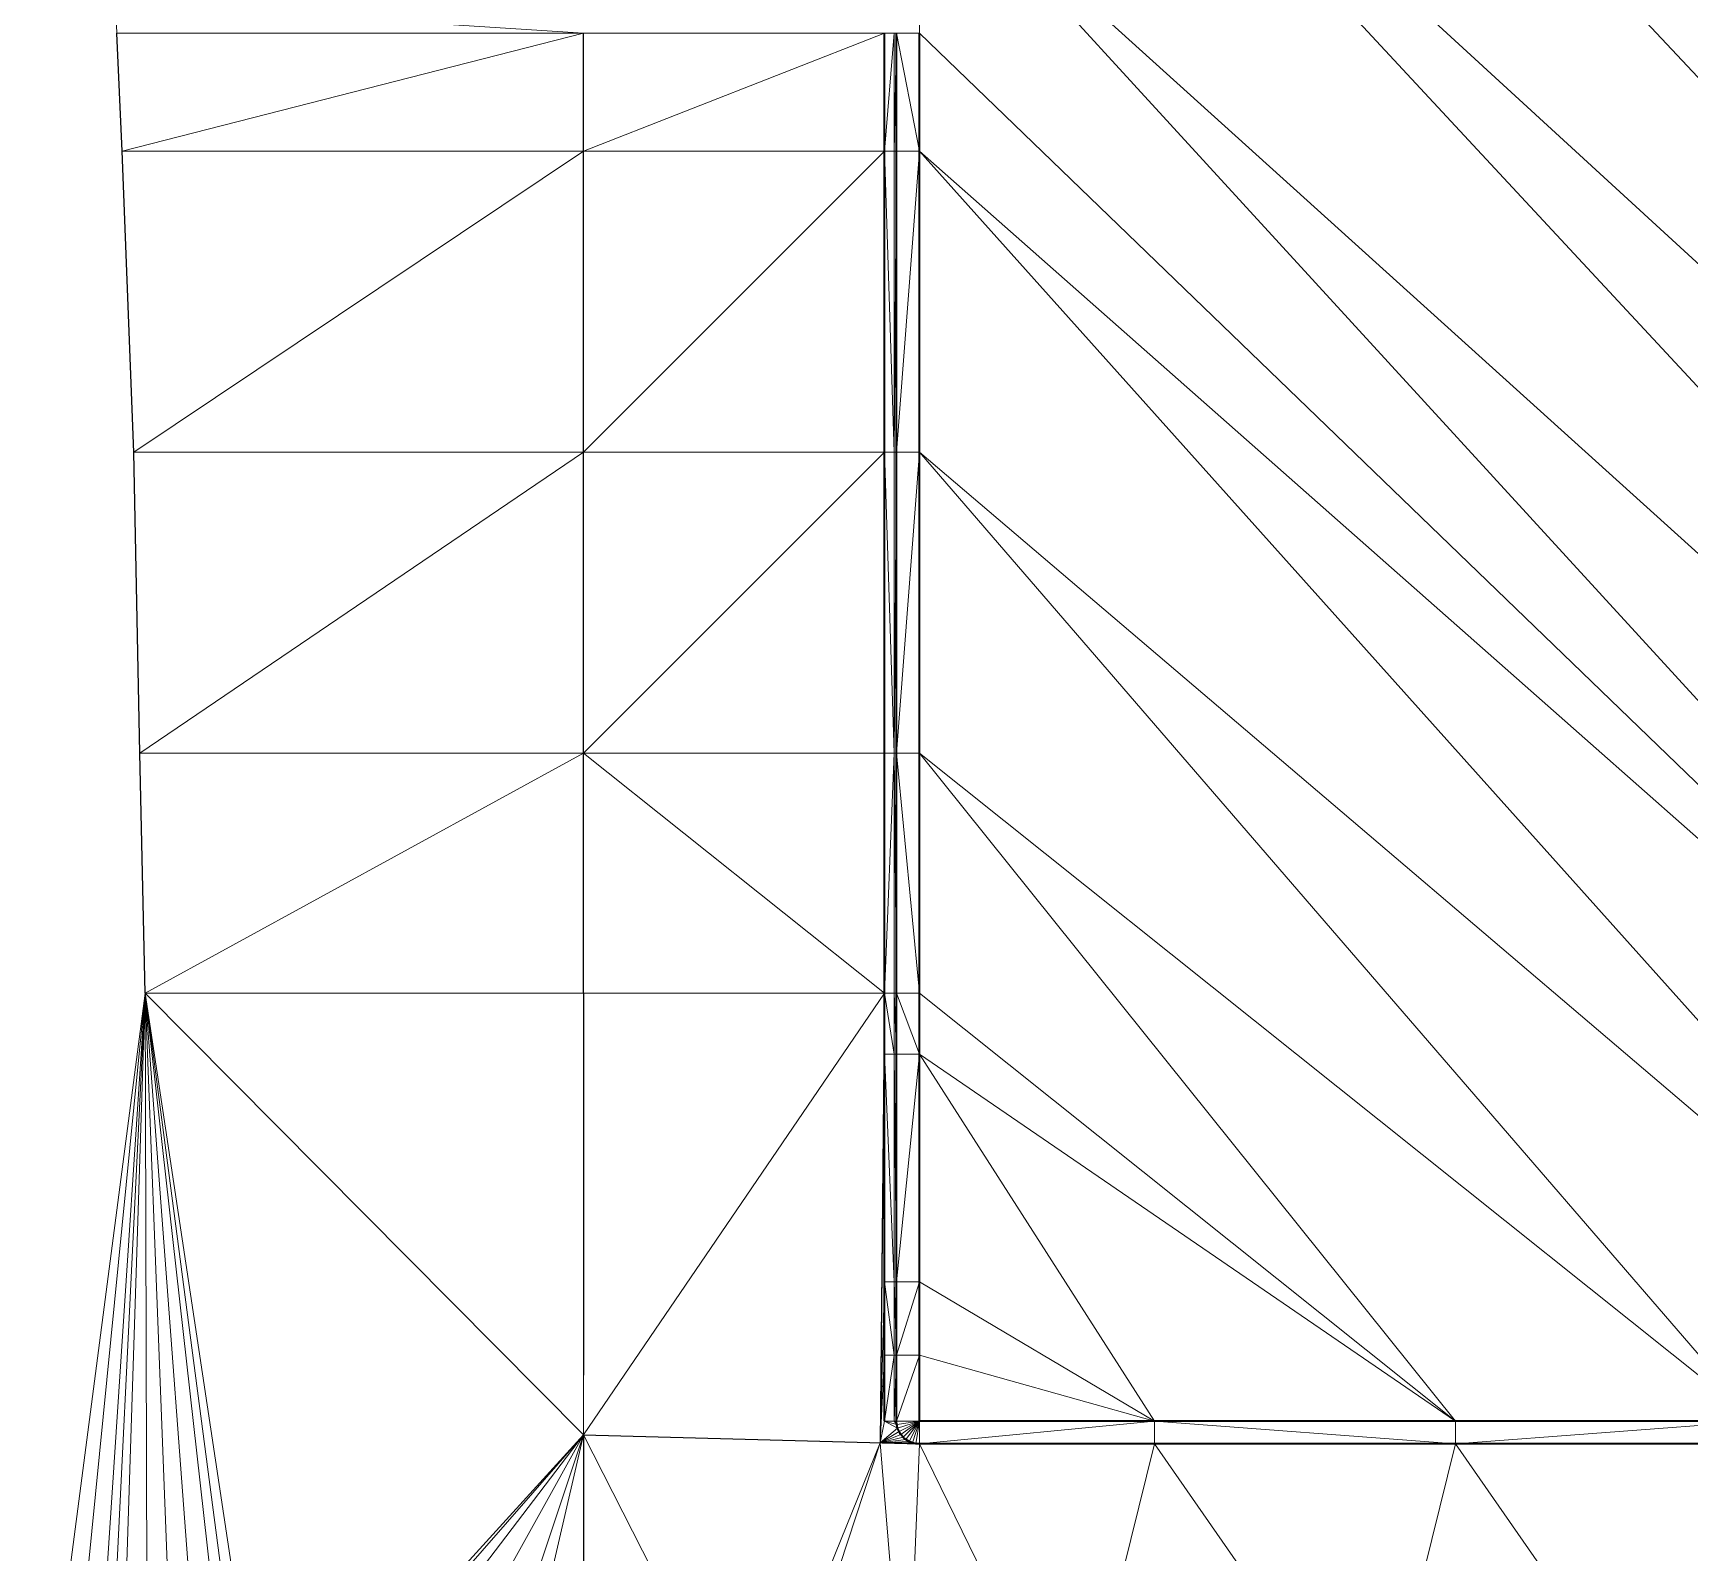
# Model space of a CAD drawing. Header units: metres. Extents: x 246428 to 246884, y 7418966 to 7419490.
# Drawn here: x 246608.17 to 246635.7, y 7419240.38 to 7419265.63 of the extents above; entities that cross this region are included whole.
import ezdxf

# ---------------------------------------------------------------- set-up
doc = ezdxf.new("R2010")
doc.units = ezdxf.units.M
doc.linetypes.add('blank name', pattern=[0])
doc.linetypes.add('HIDDEN', pattern=[9.525, 6.35, -3.175])
doc.layers.add('_12D_UNMAPPED', color=7, linetype='Continuous')
for name, color, linetype, lineweight in [('BATTER', 250, 'HIDDEN', 25), ('GRADELINES', 250, 'HIDDEN', 25), ('MISC_PATHS', 7, 'Continuous', 35)]:
    doc.layers.add(name, color=color, linetype=linetype, lineweight=lineweight)
for name, color, linetype, lineweight, true_color in [('KERB_BACK', 7, 'Continuous', 35, 0x5fd2ff), ('KERB_LINE', 7, 'Continuous', 18, 0xb9b9b9), ('KERB_LIP', 7, 'Continuous', 35, 0x5fd2ff), ('KERB_TOP', 7, 'Continuous', 18, 0xb9b9b9)]:
    doc.layers.add(name, color=color, linetype=linetype, lineweight=lineweight, true_color=true_color)

msp = doc.modelspace()

# ---------------------------------------------------------------- linework, layer by layer
at = {"layer": '_12D_UNMAPPED', "color": 3, "linetype": 'blank name', "lineweight": 0}
for points in [[(246676.802, 7419242.57, 33.845), (246622.898, 7419293.666, 33.825), (246715.767, 7419328.055, 34.725)], [(246622.898, 7419293.666, 33.825), (246676.802, 7419242.57, 33.845), (246671.802, 7419242.57, 33.809)], [(246622.898, 7419293.666, 33.825), (246671.802, 7419242.57, 33.809), (246622.898, 7419290.329, 33.801)], [(246671.802, 7419242.57, 33.809), (246622.898, 7419290.329, 33.801), (246622.898, 7419290.329, 33.801)], [(246671.802, 7419242.57, 33.809), (246622.898, 7419289.329, 33.794), (246622.898, 7419290.329, 33.801)], [(246671.802, 7419242.57, 33.809), (246622.898, 7419288.666, 33.789), (246622.898, 7419289.329, 33.794)], [(246671.802, 7419242.57, 33.809), (246622.898, 7419289.329, 33.794), (246622.898, 7419289.329, 33.794)], [(246671.802, 7419242.57, 33.809), (246666.802, 7419242.57, 33.774), (246622.898, 7419288.666, 33.789)], [(246666.802, 7419242.57, 33.774), (246622.898, 7419287.139, 33.779), (246622.898, 7419288.666, 33.789)], [(246666.802, 7419242.57, 33.774), (246622.898, 7419286.729, 33.776), (246622.898, 7419287.139, 33.779)], [(246666.802, 7419242.57, 33.774), (246622.898, 7419287.139, 33.779), (246622.898, 7419287.139, 33.779)], [(246666.802, 7419242.57, 33.774), (246622.898, 7419285.729, 33.769), (246622.898, 7419286.729, 33.776)], [(246666.802, 7419242.57, 33.774), (246622.898, 7419286.729, 33.776), (246622.898, 7419286.729, 33.776)], [(246666.802, 7419242.57, 33.774), (246622.898, 7419283.666, 33.754), (246622.898, 7419285.729, 33.769)], [(246666.802, 7419242.57, 33.774), (246622.898, 7419285.729, 33.769), (246622.898, 7419285.729, 33.769)], [(246666.802, 7419242.57, 33.774), (246661.802, 7419242.57, 33.739), (246622.898, 7419283.666, 33.754)], [(246661.802, 7419242.57, 33.739), (246622.898, 7419281.729, 33.74), (246622.898, 7419283.666, 33.754)], [(246661.802, 7419242.57, 33.739), (246622.898, 7419278.666, 33.719), (246622.898, 7419281.729, 33.74)], [(246661.802, 7419242.57, 33.739), (246622.898, 7419281.729, 33.74), (246622.898, 7419281.729, 33.74)], [(246622.898, 7419278.666, 33.719), (246661.802, 7419242.57, 33.739), (246656.802, 7419242.57, 33.703)], [(246622.898, 7419278.666, 33.719), (246656.802, 7419242.57, 33.703), (246622.898, 7419273.666, 33.683)], [(246651.802, 7419242.57, 33.668), (246622.898, 7419268.666, 33.648), (246622.898, 7419273.666, 33.683)], [(246656.802, 7419242.57, 33.703), (246651.802, 7419242.57, 33.668), (246622.898, 7419273.666, 33.683)], [(246646.802, 7419242.57, 33.632), (246622.898, 7419265.627, 33.626), (246622.898, 7419268.666, 33.648)], [(246651.802, 7419242.57, 33.668), (246646.802, 7419242.57, 33.632), (246622.898, 7419268.666, 33.648)], [(246617.317, 7419265.627, 33.726), (246609.565, 7419265.627, 32.434), (246609.543, 7419266.123, 32.434)], [(246609.651, 7419263.666, 32.435), (246609.565, 7419265.627, 32.434), (246617.317, 7419265.627, 33.726)], [(246617.317, 7419265.627, 33.726), (246609.565, 7419265.627, 32.434), (246617.317, 7419265.627, 33.726)], [(246617.317, 7419263.666, 33.713), (246609.651, 7419263.666, 32.435), (246617.317, 7419265.627, 33.726)], [(246622.317, 7419265.627, 33.776), (246617.317, 7419265.627, 33.726), (246617.317, 7419265.627, 33.726)], [(246622.317, 7419265.627, 33.776), (246622.317, 7419265.627, 33.776), (246617.317, 7419265.627, 33.726)], [(246622.317, 7419265.627, 33.776), (246617.317, 7419263.666, 33.713), (246617.317, 7419265.627, 33.726)], [(246622.317, 7419265.627, 33.776), (246622.317, 7419263.666, 33.763), (246617.317, 7419263.666, 33.713)], [(246622.477, 7419265.627, 33.776), (246622.477, 7419265.627, 33.776), (246622.317, 7419265.627, 33.776)], [(246622.477, 7419265.627, 33.776), (246622.317, 7419265.627, 33.776), (246622.317, 7419265.627, 33.776)], [(246622.477, 7419265.627, 33.776), (246622.317, 7419263.666, 33.763), (246622.317, 7419265.627, 33.776)], [(246622.477, 7419265.627, 33.776), (246622.477, 7419263.666, 33.763), (246622.317, 7419263.666, 33.763)], [(246622.517, 7419265.627, 33.626), (246622.477, 7419265.627, 33.776), (246622.477, 7419265.627, 33.776)], [(246622.517, 7419265.627, 33.626), (246622.517, 7419265.627, 33.626), (246622.477, 7419265.627, 33.776)], [(246622.517, 7419265.627, 33.626), (246622.517, 7419263.666, 33.613), (246622.477, 7419263.666, 33.763)], [(246622.517, 7419265.627, 33.626), (246622.477, 7419263.666, 33.763), (246622.477, 7419265.627, 33.776)], [(246622.898, 7419263.666, 33.613), (246622.517, 7419263.666, 33.613), (246622.517, 7419265.627, 33.626)], [(246622.898, 7419265.627, 33.626), (246622.898, 7419263.666, 33.613), (246622.517, 7419265.627, 33.626)], [(246622.898, 7419265.627, 33.626), (246622.898, 7419265.627, 33.626), (246622.517, 7419265.627, 33.626)], [(246622.898, 7419265.627, 33.626), (246622.517, 7419265.627, 33.626), (246622.517, 7419265.627, 33.626)], [(246646.802, 7419242.57, 33.632), (246622.898, 7419265.627, 33.626), (246622.898, 7419265.627, 33.626)], [(246646.802, 7419242.57, 33.632), (246622.898, 7419263.666, 33.613), (246622.898, 7419265.627, 33.626)], [(246609.844, 7419258.666, 32.432), (246609.651, 7419263.666, 32.435), (246617.317, 7419263.666, 33.713)], [(246617.317, 7419258.666, 33.677), (246609.844, 7419258.666, 32.432), (246617.317, 7419263.666, 33.713)], [(246622.317, 7419258.666, 33.727), (246617.317, 7419258.666, 33.677), (246622.317, 7419263.666, 33.763)], [(246622.317, 7419263.666, 33.763), (246617.317, 7419258.666, 33.677), (246617.317, 7419263.666, 33.713)], [(246622.477, 7419258.666, 33.727), (246622.317, 7419258.666, 33.727), (246622.317, 7419263.666, 33.763)], [(246622.477, 7419263.666, 33.763), (246622.477, 7419258.666, 33.727), (246622.317, 7419263.666, 33.763)], [(246622.517, 7419258.666, 33.577), (246622.477, 7419258.666, 33.727), (246622.517, 7419263.666, 33.613)], [(246622.517, 7419263.666, 33.613), (246622.477, 7419258.666, 33.727), (246622.477, 7419263.666, 33.763)], [(246622.898, 7419263.666, 33.613), (246622.898, 7419258.666, 33.577), (246622.517, 7419258.666, 33.577)], [(246622.898, 7419263.666, 33.613), (246622.517, 7419258.666, 33.577), (246622.517, 7419263.666, 33.613)], [(246622.898, 7419263.666, 33.613), (246646.802, 7419242.57, 33.632), (246641.802, 7419242.57, 33.597)], [(246622.898, 7419263.666, 33.613), (246641.802, 7419242.57, 33.597), (246622.898, 7419258.666, 33.577)], [(246609.948, 7419253.666, 32.414), (246609.844, 7419258.666, 32.432), (246617.317, 7419258.666, 33.677)], [(246617.317, 7419253.666, 33.642), (246609.948, 7419253.666, 32.414), (246617.317, 7419258.666, 33.677)], [(246622.317, 7419258.666, 33.727), (246617.317, 7419253.666, 33.642), (246617.317, 7419258.666, 33.677)], [(246622.317, 7419258.666, 33.727), (246622.317, 7419253.666, 33.692), (246617.317, 7419253.666, 33.642)], [(246622.477, 7419253.666, 33.692), (246622.317, 7419253.666, 33.692), (246622.317, 7419258.666, 33.727)], [(246622.477, 7419258.666, 33.727), (246622.477, 7419253.666, 33.692), (246622.317, 7419258.666, 33.727)], [(246622.517, 7419258.666, 33.577), (246622.517, 7419253.666, 33.542), (246622.477, 7419253.666, 33.692)], [(246622.517, 7419258.666, 33.577), (246622.477, 7419253.666, 33.692), (246622.477, 7419258.666, 33.727)], [(246622.898, 7419258.666, 33.577), (246622.517, 7419253.666, 33.542), (246622.517, 7419258.666, 33.577)], [(246622.898, 7419258.666, 33.577), (246622.898, 7419253.666, 33.542), (246622.517, 7419253.666, 33.542)], [(246636.802, 7419242.57, 33.562), (246622.898, 7419253.666, 33.542), (246622.898, 7419258.666, 33.577)], [(246641.802, 7419242.57, 33.597), (246636.802, 7419242.57, 33.562), (246622.898, 7419258.666, 33.577)], [(246610.032, 7419249.681, 32.4), (246609.948, 7419253.666, 32.414), (246617.317, 7419253.666, 33.642)], [(246617.317, 7419249.681, 33.614), (246610.032, 7419249.681, 32.4), (246617.317, 7419253.666, 33.642)], [(246617.317, 7419249.681, 33.614), (246617.317, 7419253.666, 33.642), (246622.317, 7419249.681, 33.664)], [(246617.317, 7419253.666, 33.642), (246622.317, 7419253.666, 33.692), (246622.317, 7419249.681, 33.664)], [(246622.477, 7419253.666, 33.692), (246622.477, 7419249.681, 33.664), (246622.317, 7419249.681, 33.664)], [(246622.317, 7419253.666, 33.692), (246622.477, 7419253.666, 33.692), (246622.317, 7419249.681, 33.664)], [(246622.517, 7419253.666, 33.542), (246622.517, 7419249.681, 33.514), (246622.477, 7419253.666, 33.692)], [(246622.517, 7419249.681, 33.514), (246622.477, 7419249.681, 33.664), (246622.477, 7419253.666, 33.692)], [(246622.898, 7419253.666, 33.542), (246622.898, 7419249.681, 33.514), (246622.517, 7419253.666, 33.542)], [(246622.898, 7419249.681, 33.514), (246622.517, 7419249.681, 33.514), (246622.517, 7419253.666, 33.542)], [(246631.802, 7419242.57, 33.526), (246622.898, 7419249.681, 33.514), (246622.898, 7419253.666, 33.542)], [(246636.802, 7419242.57, 33.562), (246631.802, 7419242.57, 33.526), (246622.898, 7419253.666, 33.542)], [(246610.032, 7419249.681, 32.4), (246608.641, 7419235.603, 32.312), (246608.173, 7419235.429, 32.303)], [(246610.032, 7419249.681, 32.4), (246609.114, 7419235.766, 32.322), (246608.641, 7419235.603, 32.312)], [(246610.032, 7419249.681, 32.4), (246609.352, 7419235.843, 32.327), (246609.114, 7419235.766, 32.322)], [(246610.032, 7419249.681, 32.4), (246609.59, 7419235.918, 32.332), (246609.352, 7419235.843, 32.327)], [(246610.032, 7419249.681, 32.4), (246610.07, 7419236.06, 32.341), (246609.59, 7419235.918, 32.332)], [(246610.032, 7419249.681, 32.4), (246612.016, 7419236.516, 32.38), (246611.771, 7419236.468, 32.375)], [(246610.032, 7419249.681, 32.4), (246611.771, 7419236.468, 32.375), (246611.526, 7419236.418, 32.37)], [(246610.032, 7419249.681, 32.4), (246611.526, 7419236.418, 32.37), (246611.038, 7419236.31, 32.361)], [(246610.032, 7419249.681, 32.4), (246611.038, 7419236.31, 32.361), (246610.552, 7419236.19, 32.351)], [(246610.032, 7419249.681, 32.4), (246610.552, 7419236.19, 32.351), (246610.07, 7419236.06, 32.341)], [(246612.016, 7419236.516, 32.38), (246610.032, 7419249.681, 32.4), (246617.317, 7419242.34, 33.339)], [(246617.317, 7419242.34, 33.339), (246610.032, 7419249.681, 32.4), (246617.317, 7419249.681, 33.614)], [(246617.317, 7419242.34, 33.339), (246622.317, 7419249.681, 33.664), (246622.246, 7419242.207, 33.449)], [(246622.317, 7419249.681, 33.664), (246617.317, 7419249.681, 33.614), (246622.317, 7419249.681, 33.664)], [(246622.317, 7419249.681, 33.664), (246617.317, 7419242.34, 33.339), (246617.317, 7419249.681, 33.614)], [(246622.317, 7419249.681, 33.664), (246622.317, 7419249.681, 33.664), (246617.317, 7419249.681, 33.614)], [(246622.317, 7419249.681, 33.664), (246622.317, 7419248.666, 33.657), (246622.246, 7419242.207, 33.449)], [(246622.477, 7419249.681, 33.664), (246622.477, 7419248.666, 33.657), (246622.317, 7419249.681, 33.664)], [(246622.477, 7419249.681, 33.664), (246622.317, 7419249.681, 33.664), (246622.317, 7419249.681, 33.664)], [(246622.477, 7419249.681, 33.664), (246622.477, 7419249.681, 33.664), (246622.317, 7419249.681, 33.664)], [(246622.477, 7419249.681, 33.664), (246622.317, 7419249.681, 33.664), (246622.317, 7419249.681, 33.664)], [(246622.477, 7419248.666, 33.657), (246622.317, 7419248.666, 33.657), (246622.317, 7419249.681, 33.664)], [(246622.517, 7419249.681, 33.514), (246622.517, 7419249.681, 33.514), (246622.477, 7419249.681, 33.664)], [(246622.517, 7419249.681, 33.514), (246622.517, 7419248.666, 33.507), (246622.477, 7419249.681, 33.664)], [(246622.517, 7419248.666, 33.507), (246622.477, 7419248.666, 33.657), (246622.477, 7419249.681, 33.664)], [(246622.517, 7419249.681, 33.514), (246622.477, 7419249.681, 33.664), (246622.477, 7419249.681, 33.664)], [(246622.898, 7419249.681, 33.514), (246622.898, 7419249.681, 33.514), (246622.517, 7419249.681, 33.514)], [(246622.898, 7419249.681, 33.514), (246622.517, 7419249.681, 33.514), (246622.517, 7419249.681, 33.514)], [(246622.898, 7419249.681, 33.514), (246622.898, 7419248.666, 33.507), (246622.517, 7419249.681, 33.514)], [(246622.898, 7419248.666, 33.507), (246622.517, 7419248.666, 33.507), (246622.517, 7419249.681, 33.514)], [(246631.802, 7419242.57, 33.526), (246622.898, 7419248.666, 33.507), (246622.898, 7419249.681, 33.514)], [(246631.802, 7419242.57, 33.526), (246622.898, 7419249.681, 33.514), (246622.898, 7419249.681, 33.514)], [(246622.317, 7419248.666, 33.657), (246622.317, 7419244.883, 33.63), (246622.246, 7419242.207, 33.449)], [(246622.477, 7419248.666, 33.657), (246622.477, 7419244.883, 33.63), (246622.317, 7419248.666, 33.657)], [(246622.477, 7419244.883, 33.63), (246622.317, 7419244.883, 33.63), (246622.317, 7419248.666, 33.657)], [(246622.517, 7419248.666, 33.507), (246622.517, 7419244.883, 33.48), (246622.477, 7419248.666, 33.657)], [(246622.517, 7419244.883, 33.48), (246622.477, 7419244.883, 33.63), (246622.477, 7419248.666, 33.657)], [(246622.898, 7419248.666, 33.507), (246622.898, 7419244.883, 33.48), (246622.517, 7419244.883, 33.48)], [(246622.898, 7419248.666, 33.507), (246622.517, 7419244.883, 33.48), (246622.517, 7419248.666, 33.507)], [(246631.802, 7419242.57, 33.526), (246626.802, 7419242.57, 33.491), (246622.898, 7419248.666, 33.507)], [(246626.802, 7419242.57, 33.491), (246622.898, 7419244.883, 33.48), (246622.898, 7419248.666, 33.507)], [(246622.317, 7419243.666, 33.621), (246622.246, 7419242.207, 33.449), (246622.317, 7419244.883, 33.63)], [(246622.317, 7419244.883, 33.63), (246622.246, 7419242.207, 33.449), (246622.317, 7419244.883, 33.63)], [(246622.477, 7419243.666, 33.621), (246622.317, 7419243.666, 33.621), (246622.317, 7419244.883, 33.63)], [(246622.477, 7419244.883, 33.63), (246622.477, 7419243.666, 33.621), (246622.317, 7419244.883, 33.63)], [(246622.477, 7419244.883, 33.63), (246622.477, 7419244.883, 33.63), (246622.317, 7419244.883, 33.63)], [(246622.477, 7419244.883, 33.63), (246622.317, 7419244.883, 33.63), (246622.317, 7419244.883, 33.63)], [(246622.517, 7419243.666, 33.471), (246622.477, 7419243.666, 33.621), (246622.477, 7419244.883, 33.63)], [(246622.517, 7419244.883, 33.48), (246622.517, 7419243.666, 33.471), (246622.477, 7419244.883, 33.63)], [(246622.517, 7419244.883, 33.48), (246622.517, 7419244.883, 33.48), (246622.477, 7419244.883, 33.63)], [(246622.517, 7419244.883, 33.48), (246622.477, 7419244.883, 33.63), (246622.477, 7419244.883, 33.63)], [(246622.898, 7419244.883, 33.48), (246622.517, 7419243.666, 33.471), (246622.517, 7419244.883, 33.48)], [(246622.898, 7419244.883, 33.48), (246622.898, 7419244.883, 33.48), (246622.517, 7419244.883, 33.48)], [(246622.898, 7419244.883, 33.48), (246622.898, 7419243.666, 33.471), (246622.517, 7419243.666, 33.471)], [(246622.898, 7419244.883, 33.48), (246622.517, 7419244.883, 33.48), (246622.517, 7419244.883, 33.48)], [(246622.898, 7419244.883, 33.48), (246626.802, 7419242.57, 33.491), (246622.898, 7419243.666, 33.471)], [(246626.802, 7419242.57, 33.491), (246622.898, 7419244.883, 33.48), (246622.898, 7419244.883, 33.48)], [(246622.317, 7419243.666, 33.621), (246622.317, 7419242.57, 33.613), (246622.246, 7419242.207, 33.449)], [(246622.477, 7419243.666, 33.621), (246622.317, 7419242.57, 33.613), (246622.317, 7419243.666, 33.621)], [(246622.477, 7419243.666, 33.621), (246622.477, 7419242.57, 33.613), (246622.317, 7419242.57, 33.613)], [(246622.517, 7419243.666, 33.471), (246622.517, 7419242.57, 33.463), (246622.477, 7419242.57, 33.613)], [(246622.517, 7419243.666, 33.471), (246622.477, 7419242.57, 33.613), (246622.477, 7419243.666, 33.621)], [(246622.898, 7419243.666, 33.471), (246622.898, 7419242.57, 33.463), (246622.517, 7419242.57, 33.463)], [(246622.898, 7419243.666, 33.471), (246622.517, 7419242.57, 33.463), (246622.517, 7419243.666, 33.471)], [(246622.898, 7419242.57, 33.463), (246622.898, 7419242.57, 33.463), (246622.898, 7419243.666, 33.471)], [(246626.802, 7419242.57, 33.491), (246622.898, 7419242.57, 33.463), (246622.898, 7419243.666, 33.471)], [(246622.317, 7419242.57, 33.613), (246622.536, 7419242.452, 33.463), (246622.246, 7419242.207, 33.449)], [(246622.522, 7419242.51, 33.463), (246622.536, 7419242.452, 33.463), (246622.317, 7419242.57, 33.613)], [(246622.477, 7419242.57, 33.613), (246622.522, 7419242.51, 33.463), (246622.317, 7419242.57, 33.613)], [(246622.517, 7419242.57, 33.463), (246622.522, 7419242.51, 33.463), (246622.477, 7419242.57, 33.613)], [(246622.517, 7419242.57, 33.463), (246622.517, 7419242.57, 33.463), (246622.477, 7419242.57, 33.613)], [(246622.898, 7419242.57, 33.463), (246622.522, 7419242.51, 33.463), (246622.517, 7419242.57, 33.463)], [(246622.898, 7419242.57, 33.463), (246622.517, 7419242.57, 33.463), (246622.517, 7419242.57, 33.463)], [(246622.898, 7419242.57, 33.463), (246622.898, 7419242.57, 33.463), (246622.517, 7419242.57, 33.463)], [(246622.898, 7419242.57, 33.463), (246622.536, 7419242.452, 33.463), (246622.522, 7419242.51, 33.463)], [(246622.898, 7419242.57, 33.463), (246622.559, 7419242.397, 33.463), (246622.536, 7419242.452, 33.463)], [(246622.898, 7419242.57, 33.463), (246622.59, 7419242.346, 33.463), (246622.559, 7419242.397, 33.463)], [(246622.898, 7419242.57, 33.463), (246622.629, 7419242.301, 33.463), (246622.59, 7419242.346, 33.463)], [(246622.898, 7419242.57, 33.463), (246622.674, 7419242.262, 33.463), (246622.629, 7419242.301, 33.463)], [(246622.898, 7419242.57, 33.463), (246622.725, 7419242.231, 33.463), (246622.674, 7419242.262, 33.463)], [(246622.898, 7419242.57, 33.463), (246622.78, 7419242.208, 33.463), (246622.725, 7419242.231, 33.463)], [(246622.898, 7419242.57, 33.463), (246622.838, 7419242.194, 33.463), (246622.78, 7419242.208, 33.463)], [(246622.898, 7419242.57, 33.463), (246622.898, 7419242.189, 33.463), (246622.838, 7419242.194, 33.463)], [(246622.898, 7419242.57, 33.463), (246622.898, 7419242.57, 33.463), (246622.898, 7419242.189, 33.463)], [(246622.898, 7419242.57, 33.463), (246622.898, 7419242.189, 33.463), (246622.898, 7419242.189, 33.463)], [(246622.898, 7419242.57, 33.463), (246622.898, 7419242.57, 33.463), (246622.898, 7419242.57, 33.463)], [(246622.898, 7419242.57, 33.463), (246626.802, 7419242.57, 33.491), (246622.898, 7419242.189, 33.463)], [(246626.802, 7419242.57, 33.491), (246626.802, 7419242.189, 33.491), (246622.898, 7419242.189, 33.463)], [(246626.802, 7419242.189, 33.491), (246626.802, 7419242.57, 33.491), (246631.802, 7419242.189, 33.526)], [(246626.802, 7419242.57, 33.491), (246631.802, 7419242.57, 33.526), (246631.802, 7419242.189, 33.526)], [(246631.802, 7419242.57, 33.526), (246636.802, 7419242.57, 33.562), (246631.802, 7419242.189, 33.526)], [(246636.802, 7419242.57, 33.562), (246636.802, 7419242.189, 33.562), (246631.802, 7419242.189, 33.526)], [(246612.267, 7419236.561, 32.385), (246612.016, 7419236.516, 32.38), (246617.317, 7419242.34, 33.339)], [(246613.003, 7419236.677, 32.509), (246612.267, 7419236.561, 32.385), (246617.317, 7419242.34, 33.339)], [(246614.246, 7419236.815, 32.717), (246613.003, 7419236.677, 32.509), (246617.317, 7419242.34, 33.339)], [(246615.494, 7419236.882, 32.926), (246614.246, 7419236.815, 32.717), (246617.317, 7419242.34, 33.339)], [(246616.054, 7419236.889, 33.019), (246615.494, 7419236.882, 32.926), (246617.317, 7419242.34, 33.339)], [(246616.054, 7419236.889, 33.019), (246617.317, 7419242.34, 33.339), (246617.317, 7419236.889, 33.23)], [(246620.09, 7419236.889, 33.308), (246617.317, 7419236.889, 33.23), (246617.317, 7419242.34, 33.339)], [(246617.317, 7419242.34, 33.339), (246617.317, 7419236.889, 33.23), (246617.317, 7419236.889, 33.23)], [(246620.09, 7419236.889, 33.308), (246617.317, 7419242.34, 33.339), (246622.246, 7419242.207, 33.449)], [(246620.493, 7419236.889, 33.32), (246620.09, 7419236.889, 33.308), (246622.246, 7419242.207, 33.449)], [(246620.09, 7419236.889, 33.308), (246620.09, 7419236.889, 33.308), (246622.246, 7419242.207, 33.449)], [(246622.683, 7419236.889, 33.381), (246620.493, 7419236.889, 33.32), (246622.246, 7419242.207, 33.449)], [(246622.536, 7419242.452, 33.463), (246622.559, 7419242.397, 33.463), (246622.246, 7419242.207, 33.449)], [(246622.559, 7419242.397, 33.463), (246622.59, 7419242.346, 33.463), (246622.246, 7419242.207, 33.449)], [(246622.59, 7419242.346, 33.463), (246622.629, 7419242.301, 33.463), (246622.246, 7419242.207, 33.449)], [(246622.629, 7419242.301, 33.463), (246622.674, 7419242.262, 33.463), (246622.246, 7419242.207, 33.449)], [(246622.674, 7419242.262, 33.463), (246622.725, 7419242.231, 33.463), (246622.246, 7419242.207, 33.449)], [(246622.725, 7419242.231, 33.463), (246622.78, 7419242.208, 33.463), (246622.246, 7419242.207, 33.449)], [(246622.78, 7419242.208, 33.463), (246622.838, 7419242.194, 33.463), (246622.246, 7419242.207, 33.449)], [(246622.838, 7419242.194, 33.463), (246622.898, 7419242.189, 33.463), (246622.246, 7419242.207, 33.449)], [(246622.246, 7419242.207, 33.449), (246622.898, 7419242.189, 33.463), (246622.683, 7419236.889, 33.381)], [(246622.898, 7419242.189, 33.463), (246625.493, 7419236.889, 33.401), (246622.683, 7419236.889, 33.381)], [(246622.898, 7419242.189, 33.463), (246622.898, 7419242.189, 33.463), (246622.683, 7419236.889, 33.381)], [(246622.898, 7419242.189, 33.463), (246626.802, 7419242.189, 33.491), (246625.493, 7419236.889, 33.401)], [(246625.493, 7419236.889, 33.401), (246626.802, 7419242.189, 33.491), (246630.493, 7419236.889, 33.437)], [(246626.802, 7419242.189, 33.491), (246631.802, 7419242.189, 33.526), (246630.493, 7419236.889, 33.437)], [(246631.802, 7419242.189, 33.526), (246635.493, 7419236.889, 33.472), (246630.493, 7419236.889, 33.437)], [(246631.802, 7419242.189, 33.526), (246636.802, 7419242.189, 33.562), (246635.493, 7419236.889, 33.472)], [(246636.802, 7419242.189, 33.562), (246640.493, 7419236.889, 33.507), (246635.493, 7419236.889, 33.472)]]:
    msp.add_3dface(points, dxfattribs=at)
at = {"layer": 'BATTER'}
for points in [[(246610.032, 7419249.681, 32.4), (246609.948, 7419253.666, 32.414), (246609.844, 7419258.666, 32.432), (246609.651, 7419263.666, 32.435), (246609.565, 7419265.627, 32.434)], [(246617.317, 7419249.681, 33.614), (246617.317, 7419253.666, 33.642), (246617.317, 7419258.666, 33.677), (246617.317, 7419263.666, 33.713), (246617.317, 7419265.627, 33.726), (246617.317, 7419265.627, 33.726)]]:
    msp.add_polyline3d(points, dxfattribs=at)
at = {"layer": 'GRADELINES'}
for points in [[(246617.317, 7419249.681, 33.614), (246617.317, 7419242.34, 33.339)], [(246622.317, 7419249.681, 33.664), (246622.246, 7419242.207, 33.443)], [(246617.317, 7419242.34, 33.339), (246617.317, 7419236.889, 33.23)], [(246617.317, 7419242.34, 33.339), (246622.898, 7419242.189, 33.463)]]:
    msp.add_polyline3d(points, dxfattribs=at)
at = {"layer": 'KERB_BACK'}
for points in [[(246622.317, 7419242.57, 33.613), (246622.317, 7419243.666, 33.621), (246622.317, 7419244.883, 33.63), (246622.317, 7419244.883, 33.63), (246622.317, 7419248.666, 33.657), (246622.317, 7419249.681, 33.664), (246622.317, 7419249.681, 33.664), (246622.317, 7419253.666, 33.692), (246622.317, 7419258.666, 33.727), (246622.317, 7419263.666, 33.763), (246622.317, 7419265.627, 33.776), (246622.317, 7419265.627, 33.776)], [(246636.802, 7419242.189, 33.562), (246631.802, 7419242.189, 33.526), (246626.802, 7419242.189, 33.491), (246622.898, 7419242.189, 33.463), (246622.898, 7419242.189, 33.463), (246622.838, 7419242.194, 33.463), (246622.78, 7419242.208, 33.463), (246622.725, 7419242.231, 33.463), (246622.674, 7419242.262, 33.463), (246622.629, 7419242.301, 33.463), (246622.59, 7419242.346, 33.463), (246622.559, 7419242.397, 33.463), (246622.536, 7419242.452, 33.463), (246622.522, 7419242.51, 33.463), (246622.517, 7419242.57, 33.463), (246622.517, 7419242.57, 33.463), (246622.517, 7419243.666, 33.471), (246622.517, 7419244.883, 33.48), (246622.517, 7419244.883, 33.48), (246622.517, 7419248.666, 33.507), (246622.517, 7419249.681, 33.514), (246622.517, 7419249.681, 33.514), (246622.517, 7419253.666, 33.542), (246622.517, 7419258.666, 33.577), (246622.517, 7419263.666, 33.613), (246622.517, 7419265.627, 33.626), (246622.517, 7419265.627, 33.626)]]:
    msp.add_polyline3d(points, dxfattribs=at)
at = {"layer": 'KERB_LINE'}
for points in [[(246622.517, 7419242.57, 33.463), (246622.517, 7419243.666, 33.471), (246622.517, 7419244.883, 33.48), (246622.517, 7419244.883, 33.48), (246622.517, 7419248.666, 33.507), (246622.517, 7419249.681, 33.514), (246622.517, 7419249.681, 33.514), (246622.517, 7419253.666, 33.542), (246622.517, 7419258.666, 33.577), (246622.517, 7419263.666, 33.613), (246622.517, 7419265.627, 33.626), (246622.517, 7419265.627, 33.626)], [(246636.802, 7419242.57, 33.562), (246631.802, 7419242.57, 33.526), (246626.802, 7419242.57, 33.491), (246622.898, 7419242.57, 33.463), (246622.898, 7419242.57, 33.463), (246622.898, 7419242.57, 33.463), (246622.898, 7419242.57, 33.463), (246622.898, 7419242.57, 33.463), (246622.898, 7419242.57, 33.463), (246622.898, 7419242.57, 33.463), (246622.898, 7419242.57, 33.463), (246622.898, 7419242.57, 33.463), (246622.898, 7419242.57, 33.463), (246622.898, 7419242.57, 33.463), (246622.898, 7419242.57, 33.463), (246622.898, 7419242.57, 33.463), (246622.898, 7419243.666, 33.471), (246622.898, 7419244.883, 33.48), (246622.898, 7419244.883, 33.48), (246622.898, 7419248.666, 33.507), (246622.898, 7419249.681, 33.514), (246622.898, 7419249.681, 33.514), (246622.898, 7419253.666, 33.542), (246622.898, 7419258.666, 33.577), (246622.898, 7419263.666, 33.613), (246622.898, 7419265.627, 33.626), (246622.898, 7419265.627, 33.626)]]:
    msp.add_polyline3d(points, dxfattribs=at)
at = {"layer": 'KERB_LIP'}
msp.add_polyline3d([(246622.517, 7419242.57, 33.463), (246622.517, 7419243.666, 33.471), (246622.517, 7419244.883, 33.48), (246622.517, 7419244.883, 33.48), (246622.517, 7419248.666, 33.507), (246622.517, 7419249.681, 33.514), (246622.517, 7419249.681, 33.514), (246622.517, 7419253.666, 33.542), (246622.517, 7419258.666, 33.577), (246622.517, 7419263.666, 33.613), (246622.517, 7419265.627, 33.626), (246622.517, 7419265.627, 33.626)], dxfattribs=at)
at = {"layer": 'KERB_TOP'}
for points in [[(246622.477, 7419242.57, 33.613), (246622.477, 7419243.666, 33.621), (246622.477, 7419244.883, 33.63), (246622.477, 7419244.883, 33.63), (246622.477, 7419248.666, 33.657), (246622.477, 7419249.681, 33.664), (246622.477, 7419249.681, 33.664), (246622.477, 7419253.666, 33.692), (246622.477, 7419258.666, 33.727), (246622.477, 7419263.666, 33.763), (246622.477, 7419265.627, 33.776), (246622.477, 7419265.627, 33.776)], [(246636.802, 7419242.57, 33.562), (246631.802, 7419242.57, 33.526), (246626.802, 7419242.57, 33.491), (246622.898, 7419242.57, 33.463), (246622.898, 7419242.57, 33.463), (246622.898, 7419242.57, 33.463), (246622.898, 7419242.57, 33.463), (246622.898, 7419242.57, 33.463), (246622.898, 7419242.57, 33.463), (246622.898, 7419242.57, 33.463), (246622.898, 7419242.57, 33.463), (246622.898, 7419242.57, 33.463), (246622.898, 7419242.57, 33.463), (246622.898, 7419242.57, 33.463), (246622.898, 7419242.57, 33.463), (246622.898, 7419242.57, 33.463), (246622.898, 7419243.666, 33.471), (246622.898, 7419244.883, 33.48), (246622.898, 7419244.883, 33.48), (246622.898, 7419248.666, 33.507), (246622.898, 7419249.681, 33.514), (246622.898, 7419249.681, 33.514), (246622.898, 7419253.666, 33.542), (246622.898, 7419258.666, 33.577), (246622.898, 7419263.666, 33.613), (246622.898, 7419265.627, 33.626), (246622.898, 7419265.627, 33.626)]]:
    msp.add_polyline3d(points, dxfattribs=at)
at = {"layer": 'MISC_PATHS'}
msp.add_polyline3d([(246636.802, 7419242.57, 33.562), (246631.802, 7419242.57, 33.526), (246626.802, 7419242.57, 33.491), (246622.898, 7419242.57, 33.463), (246622.898, 7419242.57, 33.463), (246622.898, 7419242.57, 33.463), (246622.898, 7419242.57, 33.463), (246622.898, 7419242.57, 33.463), (246622.898, 7419242.57, 33.463), (246622.898, 7419242.57, 33.463), (246622.898, 7419242.57, 33.463), (246622.898, 7419242.57, 33.463), (246622.898, 7419242.57, 33.463), (246622.898, 7419242.57, 33.463), (246622.898, 7419242.57, 33.463), (246622.898, 7419242.57, 33.463), (246622.898, 7419243.666, 33.471), (246622.898, 7419244.883, 33.48), (246622.898, 7419244.883, 33.48), (246622.898, 7419248.666, 33.507), (246622.898, 7419249.681, 33.514), (246622.898, 7419249.681, 33.514), (246622.898, 7419253.666, 33.542), (246622.898, 7419258.666, 33.577), (246622.898, 7419263.666, 33.613), (246622.898, 7419265.627, 33.626), (246622.898, 7419265.627, 33.626)], dxfattribs=at)

doc.saveas('drawing.dxf')
